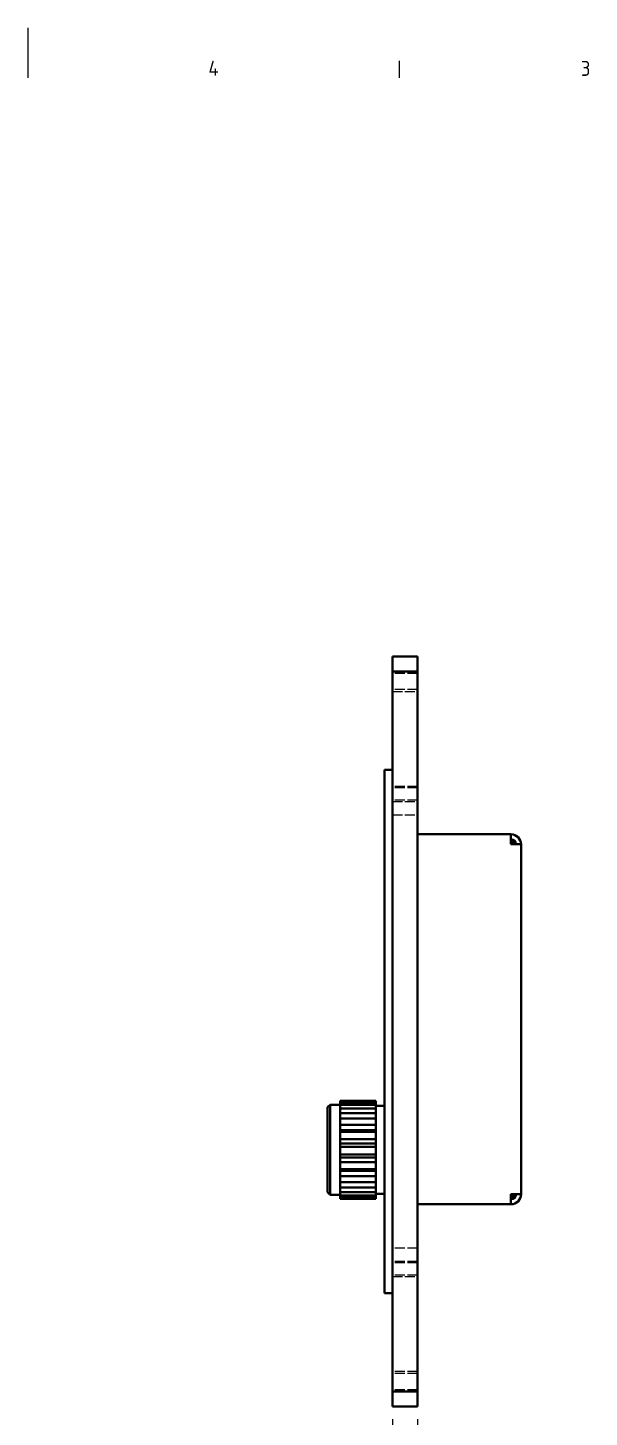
# Model space of a CAD drawing. Header units: millimetres. Extents: x 0 to 1193, y 0 to 420.
# Drawn here: x 297 to 409.2, y 142.1 to 420 of the extents above; entities that cross this region are included whole.
import ezdxf

# ---------------------------------------------------------------- set-up
doc = ezdxf.new("R2010")
doc.units = ezdxf.units.MM
doc.linetypes.add('DASHED', pattern=[0.2067, 0.1654, -0.0413])
doc.layers.get('0').update_dxf_attribs({"color": 3, "lineweight": 25})
for name, color, linetype, lineweight in [('가려진 것(ISO)', 2, 'DASHED', 18), ('가시적인 것(ISO)', 3, 'Continuous', 40), ('경계(ISO)', 7, 'Continuous', 25), ('치수(ISO)', 2, 'Continuous', 25)]:
    doc.layers.add(name, color=color, linetype=linetype, lineweight=lineweight)
doc.styles.add('문자 텍스트_PSTEK_POSCO', font='isocp.shx')
doc.styles.add('치수 텍스트_PSTEK_POSCO', font='isocp.shx')
doc.dimstyles.new('치수_PSTEK_POSCO', dxfattribs={"dimtxt": 3.5, "dimasz": 2.5, "dimexe": 2, "dimexo": 2.5, "dimgap": 1, "dimtad": 1, "dimrnd": 1e-08, "dimdsep": 46, "dimtxsty": '치수 텍스트_PSTEK_POSCO', "dimcen": 0.09, "dimdle": 10, "dimclrd": 7, "dimclre": 7, "dimclrt": 2, "dimadec": 1, "dimazin": 2, "dimtfac": 1, "dimtmove": 0, "dimatfit": 3, "dimfxl": 0, "dimtolj": 1, "dimlwd": -1, "dimlwe": -1, "dimarcsym": 0})

# ---------------------------------------------------------------- blocks, each defined once
blk = doc.blocks.new('경계 Default Border')
at = {"layer": '경계(ISO)'}
blk.add_line((371.25, 410), (371.25, 413.4), dxfattribs=at)
at = {"layer": '경계(ISO)', "flags": 128}
blk.add_lwpolyline([(297, 420), (297, 410)], dxfattribs=at)
at = {"layer": '경계(ISO)', "color": 2, "char_height": 3, "attachment_point": 7, "style": '문자 텍스트_PSTEK_POSCO'}
for s, insert in [('4', (333.1, 410.4)), ('3', (407.54, 410.37))]:
    blk.add_mtext(s, dxfattribs=dict(at, insert=insert))
blk = doc.blocks.new('*D31')
at = {"layer": 'Defpoints', "color": 0}
for p in [(369.86, 144.25), (374.86, 144.25), (374.86, 129.79)]:
    blk.add_point(p, dxfattribs=at)
at = {"layer": '치수(ISO)', "color": 7}
for p, q in [((369.86, 141.75), (369.86, 127.79)), ((374.86, 141.75), (374.86, 127.79)), ((367.36, 129.79), (364.86, 129.79)), ((369.86, 129.79), (374.86, 129.79)), ((377.36, 129.79), (383.41, 129.79))]:
    blk.add_line(p, q, dxfattribs=at)
for points in [[(367.36, 130.21), (367.36, 129.38), (369.86, 129.79)], [(377.36, 130.21), (377.36, 129.38), (374.86, 129.79)]]:
    blk.add_solid(points, dxfattribs=at)
at = {"layer": '치수(ISO)', "color": 2, "insert": (380.86, 132.54), "char_height": 3.5, "attachment_point": 4, "style": '치수 텍스트_PSTEK_POSCO'}
blk.add_mtext('\\A1;5', dxfattribs=at)

msp = doc.modelspace()

# ---------------------------------------------------------------- linework, layer by layer
at = {"layer": '가려진 것(ISO)', "ltscale": 12.094824}
for p, q in [((374.863, 290.871), (369.863, 290.871)), ((374.863, 287.629), (369.863, 287.629)), ((369.863, 287.25), (374.863, 287.25)), ((374.863, 268.25), (369.863, 268.25)), ((374.863, 267.98), (369.863, 267.98)), ((374.863, 265.521), (369.863, 265.521)), ((369.863, 265.25), (374.863, 265.25)), ((369.863, 262.6), (374.863, 262.6)), ((374.863, 175.9), (369.863, 175.9)), ((374.863, 173.25), (369.863, 173.25)), ((374.863, 172.98), (369.863, 172.98)), ((374.863, 170.521), (369.863, 170.521)), ((369.863, 170.25), (374.863, 170.25)), ((374.863, 151.25), (369.863, 151.25)), ((374.863, 150.871), (369.863, 150.871)), ((374.863, 147.629), (369.863, 147.629))]:
    msp.add_line(p, q, dxfattribs=at)
at = {"layer": '가시적인 것(ISO)'}
for p, q in [((374.863, 294.25), (369.863, 294.25)), ((369.863, 294.25), (369.863, 291.25)), ((374.863, 291.25), (374.863, 294.25)), ((369.863, 291.25), (374.863, 291.25)), ((369.863, 147.25), (369.863, 291.25)), ((374.863, 291.25), (374.863, 147.25)), ((369.863, 271.6), (368.263, 271.6)), ((368.263, 166.9), (368.263, 271.6)), ((374.863, 258.7), (393.563, 258.7)), ((393.563, 256.7), (393.563, 258.7)), ((395.563, 256.7), (393.563, 256.7)), ((395.563, 256.7), (395.563, 186.7)), ((356.913, 204.1), (357.413, 204.6)), ((356.913, 187.1), (356.913, 204.1)), ((357.413, 204.6), (359.413, 204.6)), ((357.413, 204.6), (357.413, 186.6)), ((359.413, 205.356), (359.413, 205.4)), ((366.563, 205.4), (359.413, 205.4)), ((359.413, 205.356), (366.563, 205.356)), ((359.413, 205.09), (359.413, 205.356)), ((366.563, 205.09), (359.413, 205.09)), ((359.413, 204.591), (359.413, 205.09)), ((359.413, 204.591), (366.563, 204.591)), ((359.413, 203.87), (359.413, 204.591)), ((366.563, 203.87), (359.413, 203.87)), ((359.413, 202.946), (359.413, 203.87)), ((359.413, 202.946), (366.563, 202.946)), ((359.413, 201.858), (359.413, 202.946)), ((366.563, 205.4), (366.563, 205.356)), ((366.563, 205.356), (366.563, 205.09)), ((366.563, 205.09), (366.563, 204.591)), ((366.563, 204.591), (366.563, 203.87)), ((368.263, 204.4), (366.563, 204.4)), ((366.563, 203.87), (366.563, 202.946)), ((366.563, 202.946), (366.563, 201.858)), ((359.413, 201.858), (366.563, 201.858)), ((359.413, 201.84), (359.413, 201.858)), ((366.563, 201.84), (359.413, 201.84)), ((359.413, 200.583), (359.413, 201.84)), ((359.413, 200.583), (366.563, 200.583)), ((359.413, 199.553), (359.413, 200.583)), ((366.563, 201.858), (366.563, 201.84)), ((366.563, 201.84), (366.563, 200.583)), ((366.563, 200.583), (366.563, 199.553)), ((359.413, 199.553), (366.563, 199.553)), ((359.413, 199.2), (359.413, 199.553)), ((366.563, 199.2), (359.413, 199.2)), ((359.413, 197.731), (359.413, 199.2)), ((359.413, 197.731), (366.563, 197.731)), ((359.413, 196.861), (359.413, 197.731)), ((366.563, 199.553), (366.563, 199.2)), ((366.563, 199.2), (366.563, 197.731)), ((366.563, 197.731), (366.563, 196.861)), ((359.413, 196.861), (366.563, 196.861)), ((359.413, 196.207), (359.413, 196.861)), ((366.563, 196.207), (359.413, 196.207)), ((359.413, 194.671), (359.413, 196.207)), ((359.413, 194.671), (366.563, 194.671)), ((359.413, 194.046), (359.413, 194.671)), ((366.563, 196.861), (366.563, 196.207)), ((366.563, 196.207), (366.563, 194.671)), ((366.563, 194.671), (366.563, 194.046)), ((359.413, 194.046), (366.563, 194.046)), ((359.413, 193.154), (359.413, 194.046)), ((366.563, 193.154), (359.413, 193.154)), ((359.413, 191.702), (359.413, 193.154)), ((366.563, 194.046), (366.563, 193.154)), ((366.563, 193.154), (366.563, 191.702)), ((359.413, 191.702), (366.563, 191.702)), ((359.413, 191.382), (359.413, 191.702)), ((359.413, 191.382), (366.563, 191.382)), ((359.413, 190.342), (359.413, 191.382)), ((366.563, 190.342), (359.413, 190.342)), ((359.413, 189.114), (359.413, 190.342)), ((359.413, 188.043), (359.413, 189.114)), ((359.413, 189.114), (366.563, 189.114)), ((366.563, 191.702), (366.563, 191.382)), ((366.563, 191.382), (366.563, 190.342)), ((366.563, 190.342), (366.563, 189.114)), ((366.563, 189.114), (366.563, 188.043)), ((356.913, 187.1), (357.413, 186.6)), ((357.413, 186.6), (359.413, 186.6)), ((366.563, 188.043), (359.413, 188.043)), ((359.413, 187.161), (359.413, 188.043)), ((359.413, 186.485), (359.413, 187.161)), ((359.413, 187.161), (366.563, 187.161)), ((366.563, 186.485), (359.413, 186.485)), ((359.413, 186.035), (359.413, 186.485)), ((366.563, 188.043), (366.563, 187.161)), ((366.563, 187.161), (366.563, 186.485)), ((368.263, 186.8), (366.563, 186.8)), ((366.563, 186.485), (366.563, 186.035)), ((393.563, 184.7), (393.563, 186.7)), ((393.563, 186.7), (395.563, 186.7)), ((359.413, 185.819), (359.413, 186.035)), ((359.413, 186.035), (366.563, 186.035)), ((366.563, 185.819), (359.413, 185.819)), ((359.413, 185.8), (359.413, 185.819)), ((366.563, 185.8), (359.413, 185.8)), ((366.563, 186.035), (366.563, 185.819)), ((366.563, 185.819), (366.563, 185.8)), ((393.563, 184.7), (374.863, 184.7)), ((369.863, 166.9), (368.263, 166.9)), ((374.863, 147.25), (369.863, 147.25)), ((369.863, 147.25), (369.863, 144.25)), ((374.863, 144.25), (374.863, 147.25)), ((369.863, 144.25), (374.863, 144.25))]:
    msp.add_line(p, q, dxfattribs=at)
for centre, radius, start, end in [((393.563, 256.7), 2, 0, 90), ((393.563, 256.7), 1, 0, 90), ((393.563, 256.2), 1, 30, 90), ((393.563, 186.7), 2, 270, 0), ((393.563, 186.7), 1, 270, 0), ((393.563, 187.2), 1, 270, 330)]:
    msp.add_arc(centre, radius, start, end, dxfattribs=at)

# ---------------------------------------------------------------- block references
msp.add_blockref('경계 Default Border', (0, 0))

# ---------------------------------------------------------------- dimensions: what is measured, and where the dimension line sits
at = {"layer": '치수(ISO)', "color": 7}
dim = msp.add_linear_dim(base=(374.863, 129.793), p1=(369.863, 144.25), p2=(374.863, 144.25), angle=180, dimstyle='치수_PSTEK_POSCO', override={"dimdec": 2, "dimtp": 0, "dimtm": 0, "dimtdec": 2, "dimtofl": 1, "dimatfit": 1}, dxfattribs=at)
dim.commit()
dim.dimension.update_dxf_attribs({"geometry": '*D31', "text_midpoint": (381.636, 129.793), "dimtype": 160})

doc.saveas('drawing.dxf')
